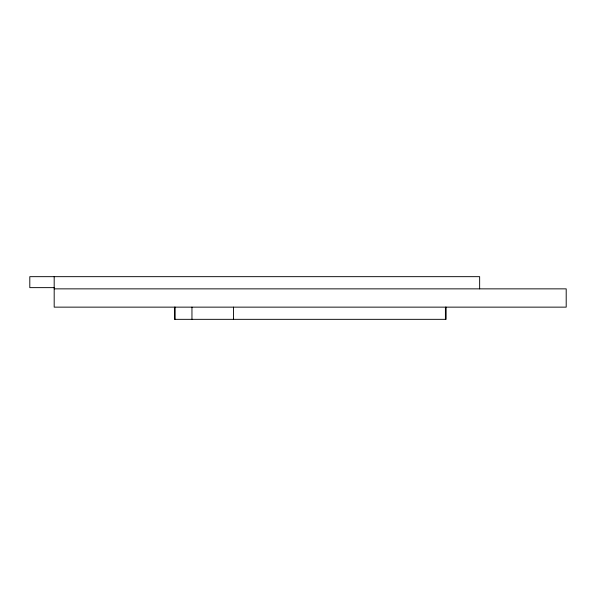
<?xml version="1.0" encoding="UTF-8"?>
<svg xmlns="http://www.w3.org/2000/svg" width="596" height="596" viewBox="0 0 596 596"><rect width="100%" height="100%" fill="white"/><g stroke="black" fill="none" stroke-linecap="round" stroke-linejoin="round"><path stroke-width="0.89" d="M54.184 287.637L29.8 287.637L29.8 276.663L479.646 276.663L479.646 288.859M54.184 288.859L566.2 288.859L566.2 307.141L54.184 307.141L54.184 276.663M446.113 307.141L446.113 319.337L174.442 319.337L174.442 307.141M445.413 307.141L445.413 319.337M233.476 307.141L233.476 319.337M191.957 307.141L191.957 319.337M175.142 307.141L175.142 319.337"/></g></svg>
